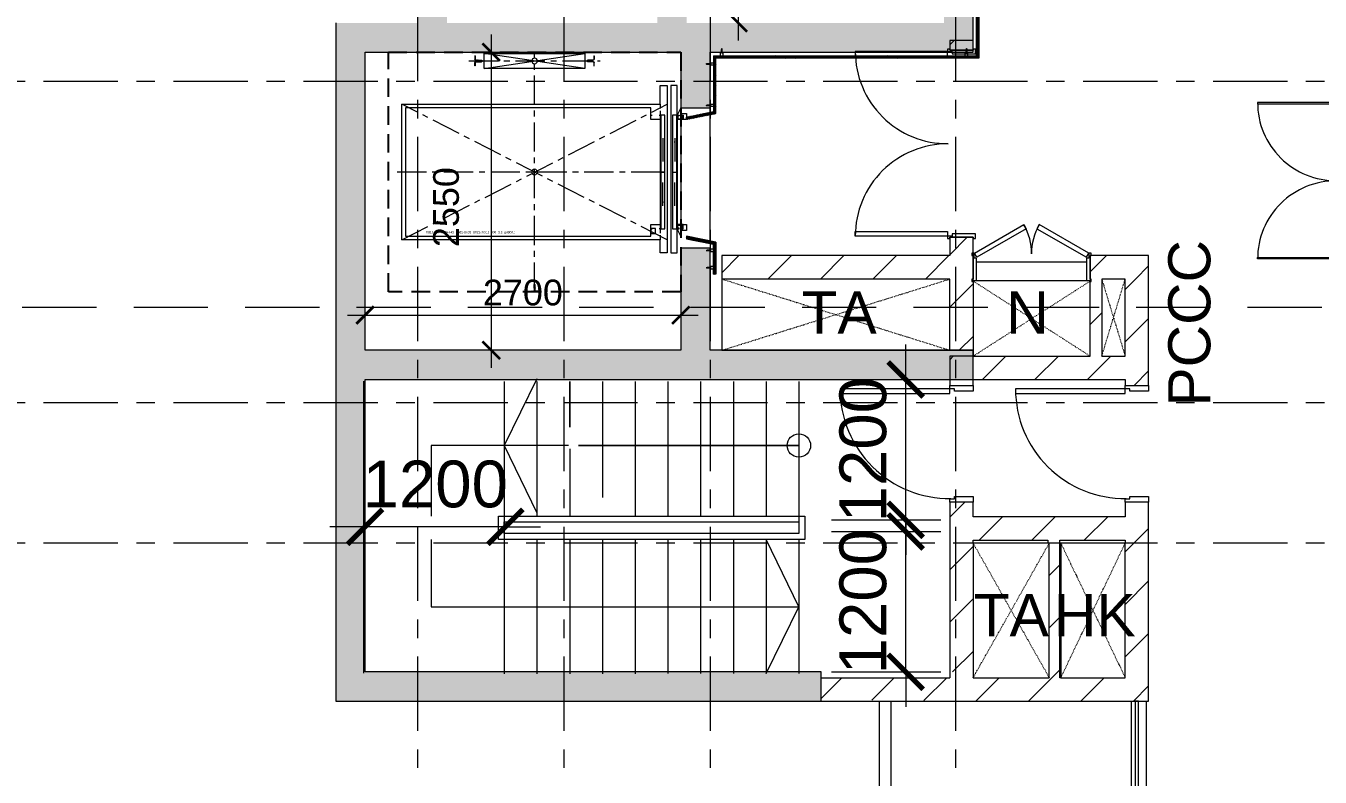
# Model space of a CAD drawing. Header units: millimetres. Extents: x -20144 to 117583, y -11426 to 48263.
# Drawn here: x 20100 to 31168, y 15899 to 22325 of the extents above; entities that cross this region are included whole.
import ezdxf

# ---------------------------------------------------------------- set-up
doc = ezdxf.new("R2010")
doc.units = ezdxf.units.MM
for name, pattern in [('CENTERX2', [4, 2.5, -0.5, 0.5, -0.5]), ('Dash', [12.35, 3.175, -3.175, 0, -3, 0, -3]), ('Grid Line', [22.225, 12.7, -3.175, 3.175, -3.175]), ('HIDDEN', [0.375, 0.25, -0.125]), ('HIDDEN2', [4.7625, 3.175, -1.5875])]:
    doc.linetypes.add(name, pattern=pattern)
for name, color, linetype, lineweight in [('A-DETL-GENF', 31, 'Continuous', 5), ('A-DETL-GENF-HDLN', 161, 'Dash', 5), ('CHU', 181, 'Continuous', 5), ('CUA', 31, 'Continuous', 9), ('DIM', 1, 'Continuous', 5), ('GRA', 211, 'Continuous', 9), ('HATCH-TUONG', 152, 'Continuous', 9), ('KI-HIEU-1', 151, 'Continuous', 9), ('KINH', 152, 'Continuous', 5), ('LAT-GACH', 140, 'Continuous', 13), ('NET-CAT', 3, 'Continuous', 9), ('NET-THAY', 2, 'Continuous', 15), ('THIET-BI-1', 26, 'Continuous', 5), ('TRUC', 225, 'Continuous', 5)]:
    doc.layers.add(name, color=color, linetype=linetype, lineweight=lineweight)
doc.styles.add('Arial', font='arial.ttf', dxfattribs={"height": 360})
doc.styles.add('hoistway plan', font='chhbg.shx', dxfattribs={"height": 45})
doc.styles.add('TA1', font='arial.ttf')
doc.dimstyles.new('D_100', dxfattribs={"dimtxt": 220, "dimasz": 150, "dimexe": 150, "dimexo": 150, "dimgap": 80, "dimtad": 1, "dimdec": 0, "dimzin": 9, "dimtxsty": 'TA1', "dimblk": 'ARCHTICK', "dimcen": 1, "dimdle": 150, "dimclrd": 256, "dimclre": 256, "dimclrt": 7, "dimadec": 0, "dimazin": 0, "dimtfac": 1, "dimtdec": 0, "dimtix": 1, "dimtmove": 1, "dimatfit": 3, "dimfxl": 1, "dimtolj": 1, "dimtzin": 0, "dimlwd": -1, "dimlwe": -1, "dimarcsym": 0})
doc.dimstyles.new('D_200_KTx2', dxfattribs={"dimtxt": 400, "dimasz": 300, "dimexe": 300, "dimexo": 300, "dimgap": 160, "dimtad": 1, "dimdec": 0, "dimzin": 9, "dimtxsty": 'TA1', "dimblk": 'ARCHTICK', "dimcen": 1, "dimdle": 300, "dimclrd": 256, "dimclre": 256, "dimclrt": 7, "dimadec": 0, "dimazin": 0, "dimtfac": 1, "dimtdec": 0, "dimtix": 1, "dimtmove": 1, "dimatfit": 3, "dimldrblk": 'ARCHTICK', "dimfxl": 1, "dimtolj": 1, "dimtzin": 0, "dimlwd": -1, "dimlwe": -1, "dimarcsym": 0})
doc.dimstyles.new('hoistway plan', dxfattribs={"dimtxt": 45, "dimasz": 17, "dimexe": 15, "dimexo": 20, "dimgap": 25, "dimtad": 1, "dimdec": 0, "dimzin": 0, "dimdsep": 46, "dimtxsty": 'hoistway plan', "dimblk": 'DOT', "dimcen": 50, "dimclrd": 8, "dimclre": 8, "dimclrt": 3, "dimadec": 0, "dimazin": 0, "dimtfac": 1, "dimtdec": 0, "dimtmove": 1, "dimatfit": 3, "dimfxl": 1, "dimtolj": 1, "dimtzin": 0, "dimarcsym": 0})
pattern_1 = [(240.2551187, (156893.5025, 23438.0964), (5.42651964, -3.10086836), []), (330.2551187, (156893.5025, 23438.0964), (3.10086836, 5.42651964), [])]
pattern_2 = [(45, (0, 0), (-224.5064, 224.5064), [])]

# ---------------------------------------------------------------- blocks, each defined once
blk = doc.blocks.new('_DOT')
at = {"color": 0, "linetype": 'ByBlock'}
blk.add_line((-0.5, 0), (-1, 0), dxfattribs=at)
at = {"color": 0, "linetype": 'ByBlock', "const_width": 0.5}
blk.add_lwpolyline([(-0.25, 0, 1), (0.25, 0, 1)], format="xyb", close=True, dxfattribs=at)
blk = doc.blocks.new('A$C1F5A74C7')
at = {"color": 0, "lineweight": 5}
for p, q in [((0, 10), (0, 12)), ((0, 10), (21, 10)), ((3, 8), (3, 10)), ((3, 5), (3, 7)), ((5, 91), (10, 94)), ((5, 91), (5, 29)), ((5, 91), (15, 91)), ((6, 78), (5, 75)), ((5, 75), (8, 75)), ((6, 72), (5, 69)), ((5, 69), (8, 69)), ((6, 66), (5, 63)), ((5, 63), (8, 63)), ((6, 60), (5, 57)), ((5, 57), (8, 57)), ((6, 54), (5, 51)), ((5, 51), (8, 51)), ((5, 49), (8, 49)), ((5, 10), (5, 29)), ((8, 5), (5, 5)), ((7, 80), (6, 78)), ((6, 78), (10, 78)), ((8, 73), (6, 72)), ((8, 67), (6, 66)), ((8, 61), (6, 60)), ((8, 55), (6, 54)), ((8, 82), (7, 80)), ((7, 81), (10, 81)), ((7, 80), (10, 80)), ((7, 29), (7, 76)), ((7, 10), (7, 31)), ((7, 9), (7, 10)), ((7, 5), (7, 8)), ((7, 5), (7, 5)), ((9, 84), (8, 82)), ((8, 83), (10, 83)), ((8, 73), (8, 75)), ((8, 69), (8, 67)), ((8, 61), (8, 63)), ((8, 57), (8, 55)), ((8, 51), (8, 49)), ((10, 87), (9, 85)), ((9, 85), (12, 86)), ((10, 5), (9, 5)), ((10, 99), (10, 11)), ((10, 94), (15, 91)), ((10, 87), (12, 85)), ((10, 41), (10, 80)), ((10, 78), (15, 78)), ((10, 41), (11, 41)), ((10, 13), (10, 0)), ((12, 5), (10, 5)), ((11, 84), (13, 84)), ((11, 81), (14, 82)), ((11, 41), (11, 80)), ((11, 80), (14, 80)), ((12, 84), (12, 83)), ((12, 73), (12, 75)), ((12, 75), (15, 75)), ((12, 73), (15, 72)), ((12, 69), (12, 67)), ((12, 69), (15, 69)), ((12, 67), (15, 66)), ((12, 61), (12, 63)), ((12, 63), (15, 63)), ((12, 61), (15, 60)), ((12, 57), (12, 55)), ((12, 57), (15, 57)), ((12, 55), (15, 54)), ((12, 49), (12, 51)), ((12, 51), (15, 51)), ((12, 49), (15, 49)), ((12, 5), (12, 5)), ((13, 82), (14, 80)), ((16, 5), (13, 5)), ((14, 80), (15, 78)), ((14, 29), (14, 76)), ((14, 10), (14, 31)), ((14, 9), (14, 10)), ((14, 5), (14, 8)), ((15, 91), (15, 29)), ((15, 78), (15, 75)), ((15, 72), (15, 69)), ((15, 66), (15, 63)), ((15, 60), (15, 57)), ((15, 54), (15, 51)), ((15, 10), (15, 29)), ((18, 10), (18, 8)), ((18, 7), (18, 5)), ((21, 10), (21, 12))]:
    blk.add_line(p, q, dxfattribs=at)
for centre, radius, start, end in [((5, 7), 2.77, 227.3489, 309.0524), ((10, 15), 10.9, 250.5292, 255.5659), ((10, 15), 10.9, 263.51, 276.4907), ((10, 15), 10.9, 284.1671, 289.4715), ((16, 7), 2.77, 230.845, 312.6565)]:
    blk.add_arc(centre, radius, start, end, dxfattribs=at)
blk = doc.blocks.new('*U239')
for p, q in [((11, 0), (11, 0)), ((12, 0), (11, 0)), ((12, 0), (12, 0)), ((14, 0), (13, 0)), ((14, 3), (14, 4)), ((14, 2), (14, 3)), ((14, 2), (14, 2)), ((14, 0), (14, 1)), ((14, 0), (14, -1)), ((14, 0), (15, 0)), ((16, 0), (16, 0)), ((17, 0), (17, 0)), ((17, 0), (18, 0)), ((48, 10), (48, -10)), ((14, -2), (14, -3)), ((14, -2), (14, -2)), ((14, -3), (14, -4))]:
    blk.add_line(p, q)
blk.add_lwpolyline([(50, 10), (9, 10, 0.414215), (7, 8), (7, -8, 0.414214), (9, -10), (50, -10)], format="xyb")
for radius in [2.9, 0.712]:
    blk.add_circle((14, 0), radius)
at = {"extrusion": (0, 0, -1), "xscale": 0.3999999999068677, "yscale": 0.3999999999068677, "zscale": -0.4, "rotation": 90.00000000000001}
blk.add_blockref('A$C1F5A74C7', (-43, -4), dxfattribs=at)
blk = doc.blocks.new('_ARCHTICK')
at = {"color": 0, "linetype": 'ByBlock', "const_width": 0.15}
blk.add_lwpolyline([(-0.5, -0.5), (0.5, 0.5)], dxfattribs=at)
blk = doc.blocks.new('*D255')
at = {"layer": 'Defpoints', "color": 0, "transparency": 16777216}
for p in [(1329, 5550), (1329, 3000), (1329, 3000)]:
    blk.add_point(p, dxfattribs=at)
at = {"layer": 'DIM', "transparency": 16777216}
blk.add_line((1329, 5700), (1329, 2850), dxfattribs=at)
at = {"layer": 'DIM', "transparency": 16777216, "xscale": 150, "yscale": 150, "zscale": 150}
for p, rotation in [((1329, 5550), 89.99999999999993), ((1329, 3000), 269.9999999999999)]:
    blk.add_blockref('_ARCHTICK', p, dxfattribs=dict(at, rotation=rotation))
at = {"layer": 'DIM', "color": 7, "transparency": 16777216, "insert": (944, 4225), "char_height": 220, "attachment_point": 5, "rotation": 90, "style": 'TA1'}
blk.add_mtext('\\A1;2550', dxfattribs=at)
blk = doc.blocks.new('*D256')
at = {"layer": 'Defpoints', "color": 0, "transparency": 16777216}
for p in [(250, 3301), (2950, 3301), (2950, 3301)]:
    blk.add_point(p, dxfattribs=at)
at = {"layer": 'DIM', "transparency": 16777216}
blk.add_line((100, 3301), (3100, 3301), dxfattribs=at)
at = {"layer": 'DIM', "transparency": 16777216, "xscale": 150, "yscale": 150, "zscale": 150}
for p, rotation in [((250, 3301), 179.9999999999999), ((2950, 3301), 359.9999999999999)]:
    blk.add_blockref('_ARCHTICK', p, dxfattribs=dict(at, rotation=rotation))
at = {"layer": 'DIM', "color": 7, "transparency": 16777216, "insert": (1600, 3493), "char_height": 220, "attachment_point": 5, "style": 'TA1'}
blk.add_mtext('\\A1;2700', dxfattribs=at)
blk = doc.blocks.new('*D250')
at = {"layer": 'Defpoints', "color": 0, "transparency": 16777216}
for p in [(3443, 7900), (3443, 7900), (3443, 5800)]:
    blk.add_point(p, dxfattribs=at)
at = {"layer": 'DIM', "transparency": 16777216}
blk.add_line((3443, 5650), (3443, 8050), dxfattribs=at)
at = {"layer": 'DIM', "transparency": 16777216, "xscale": 150, "yscale": 150, "zscale": 150}
for p, rotation in [((3443, 7900), 89.9999999999999), ((3443, 5800), 269.9999999999999)]:
    blk.add_blockref('_ARCHTICK', p, dxfattribs=dict(at, rotation=rotation))
at = {"layer": 'DIM', "color": 7, "transparency": 16777216, "insert": (3251, 6850), "char_height": 220, "attachment_point": 5, "rotation": 90, "style": 'TA1'}
blk.add_mtext('\\A1;2100', dxfattribs=at)
blk = doc.blocks.new('THANG  BO 1 - THANG  BO 1-370051-MẶT BẰNG TẦNG 1')
at = {"layer": 'A-DETL-GENF'}
for p, q in [((0, 3), (0, 2495)), ((0, 0), (0, 2492)), ((1480, 2516), (1200, 1946)), ((1200, 2492), (1200, -8)), ((1480, 2492), (1480, 1342)), ((1760, 2492), (1760, 2103)), ((1760, 2103), (1760, 2492)), ((1760, 2492), (1760, 2103)), ((2040, 2492), (2040, 1501)), ((2320, 2492), (2320, 1342)), ((2600, 2492), (2600, 1342)), ((2880, 2492), (2880, 1342)), ((3160, 2492), (3160, 1342)), ((3440, 2492), (3440, 1338)), ((3720, 2492), (3720, 1288)), ((1750, 1946), (575, 1946)), ((575, 1946), (575, 1342)), ((1200, 1946), (1480, 1370)), ((1760, 1918), (1760, 1342)), ((3720, 1946), (1836, 1946)), ((1836, 1946), (3720, 1946)), ((3720, 1946), (1836, 1946)), ((1150, 1142), (1150, 1342)), ((1150, 1342), (3770, 1342)), ((3770, 1342), (3770, 1142)), ((1200, 1192), (1200, 1292)), ((1200, 1292), (3720, 1292)), ((3720, 1292), (3720, 1192)), ((575, 1142), (575, 567)), ((3770, 1142), (1150, 1142)), ((3720, 1192), (1200, 1192)), ((1480, 1142), (1480, -8)), ((1760, 1142), (1760, -8)), ((2040, 1142), (2040, -8)), ((2320, 1142), (2320, -8)), ((2600, 1146), (2600, -5)), ((2880, 1146), (2880, -5)), ((3160, 1146), (3160, -5)), ((3440, 1146), (3440, -4)), ((3720, 567), (3440, 1142)), ((3720, 1146), (3720, -5)), ((575, 567), (3720, 567)), ((3440, -4), (3720, 567))]:
    blk.add_line(p, q, dxfattribs=at)
blk.add_circle((3720, 1946), 100, dxfattribs=at)
blk.add_circle((3720, 1946), 100, dxfattribs=at)
blk.add_circle((3720, 1946), 100, dxfattribs=at)
blk = doc.blocks.new('*D245')
at = {"layer": 'Defpoints', "color": 0, "transparency": 16777216}
for p in [(26689, 18000), (27624, 18000), (26689, 16800)]:
    blk.add_point(p, dxfattribs=at)
at = {"layer": 'DIM', "transparency": 16777216}
for p, q in [((27624, 18000), (27624, 18300)), ((26989, 18000), (27924, 18000)), ((27624, 16800), (27624, 18000)), ((26989, 16800), (27924, 16800)), ((27624, 16800), (27624, 16500))]:
    blk.add_line(p, q, dxfattribs=at)
at = {"layer": 'DIM', "transparency": 16777216, "xscale": 300, "yscale": 300, "zscale": 300}
for p, rotation in [((27624, 18000), 270), ((27624, 16800), 90)]:
    blk.add_blockref('_ARCHTICK', p, dxfattribs=dict(at, rotation=rotation))
at = {"layer": 'DIM', "color": 7, "transparency": 16777216, "insert": (27260, 17400), "char_height": 400, "attachment_point": 5, "rotation": 90, "style": 'TA1'}
blk.add_mtext('\\A1;1200', dxfattribs=at)
blk = doc.blocks.new('*D246')
at = {"layer": 'Defpoints', "color": 0, "transparency": 16777216}
for p in [(26689, 19300), (27624, 19300), (26689, 18100)]:
    blk.add_point(p, dxfattribs=at)
at = {"layer": 'DIM', "transparency": 16777216}
for p, q in [((27624, 19300), (27624, 19600)), ((26989, 19300), (27924, 19300)), ((27624, 18100), (27624, 19300)), ((26989, 18100), (27924, 18100)), ((27624, 18100), (27624, 17800))]:
    blk.add_line(p, q, dxfattribs=at)
at = {"layer": 'DIM', "transparency": 16777216, "xscale": 300, "yscale": 300, "zscale": 300}
for p, rotation in [((27624, 19300), 270), ((27624, 18100), 90)]:
    blk.add_blockref('_ARCHTICK', p, dxfattribs=dict(at, rotation=rotation))
at = {"layer": 'DIM', "color": 7, "transparency": 16777216, "insert": (27260, 18700), "char_height": 400, "attachment_point": 5, "rotation": 90, "style": 'TA1'}
blk.add_mtext('\\A1;1200', dxfattribs=at)
blk = doc.blocks.new('*D247')
at = {"layer": 'Defpoints', "color": 0, "transparency": 16777216}
for p in [(23001, 18040), (23001, 18040), (24201, 18040)]:
    blk.add_point(p, dxfattribs=at)
at = {"layer": 'DIM', "transparency": 16777216}
for p, q in [((23001, 18040), (22701, 18040)), ((24201, 18040), (23001, 18040)), ((24201, 18040), (24501, 18040))]:
    blk.add_line(p, q, dxfattribs=at)
at = {"layer": 'DIM', "transparency": 16777216, "xscale": 300, "yscale": 300, "zscale": 300}
blk.add_blockref('_ARCHTICK', (23001, 18040), dxfattribs=at)
at = {"layer": 'DIM', "transparency": 16777216, "xscale": 300, "yscale": 300, "zscale": 300, "rotation": 180}
blk.add_blockref('_ARCHTICK', (24201, 18040), dxfattribs=at)
at = {"layer": 'DIM', "color": 7, "transparency": 16777216, "insert": (23601, 18404), "char_height": 400, "attachment_point": 5, "style": 'TA1'}
blk.add_mtext('\\A1;1200', dxfattribs=at)
blk = doc.blocks.new('CUA 1 CANH MO - 2 - Type 1000-515866-MẶT BẰNG TẦNG 24')
at = {"layer": 'CUA', "lineweight": 5}
for p, q in [((-399, -102), (-399, 98)), ((-399, 98), (-349, 98)), ((-349, 98), (-349, -61)), ((551, 98), (601, 98)), ((551, -61), (551, 98)), ((601, 98), (601, -102)), ((-369, -102), (-399, -102)), ((-369, -61), (-369, -102)), ((-349, -61), (-369, -61)), ((571, -61), (551, -61)), ((571, -102), (571, -61)), ((601, -102), (571, -102))]:
    blk.add_line(p, q, dxfattribs=at)
at = {"layer": 'CUA'}
for p, q in [((-328, -102), (-368, -102)), ((-368, -102), (-368, -1040)), ((-328, -1040), (-328, -102)), ((-368, -1040), (-328, -1040))]:
    blk.add_line(p, q, dxfattribs=at)
at = {"layer": 'CUA', "lineweight": 5}
blk.add_arc((-368, -102), 938, 270, 0.5, dxfattribs=at)
blk = doc.blocks.new('CUA 2 CANH MO KHUNG NHOM - 1 - Type 1-515864-MẶT BẰNG TẦNG 24')
at = {"layer": 'CUA'}
for p, q in [((-688, 911), (-648, 911)), ((-688, 122), (-688, 911)), ((-648, 911), (-648, 122)), ((850, 911), (850, 122)), ((890, 911), (850, 911)), ((890, 122), (890, 911)), ((-648, 122), (-688, 122)), ((850, 122), (890, 122))]:
    blk.add_line(p, q, dxfattribs=at)
at = {"layer": 'CUA', "lineweight": 5}
for p, q in [((-689, 122), (-709, 122)), ((-709, 122), (-709, 102)), ((-689, 81), (-689, 122)), ((911, 122), (891, 122)), ((891, 122), (891, 81)), ((911, 102), (911, 122)), ((-709, 102), (-699, 102)), ((-699, 102), (-699, -98)), ((-669, 81), (-689, 81)), ((-669, -118), (-669, 81)), ((891, 81), (871, 81)), ((871, 81), (871, -118)), ((901, -98), (901, 102)), ((901, 102), (911, 102)), ((-699, -98), (-709, -98)), ((-709, -98), (-709, -118)), ((911, -98), (901, -98)), ((911, -118), (911, -98)), ((-709, -118), (-669, -118)), ((871, -118), (911, -118))]:
    blk.add_line(p, q, dxfattribs=at)
for centre, start, end in [((-688, 122), 359.5, 90), ((890, 122), 90, 180.5)]:
    blk.add_arc(centre, 788, start, end, dxfattribs=at)
blk = doc.blocks.new('CUA KINH BAN LE SAN MO 2 HUONG - Type 1-574512-MẶT BẰNG TẦNG 24')
at = {"layer": 'CUA'}
for p, q in [((-669, 668.5), (-657, 668.5)), ((-669, 0), (-669, 668.5)), ((-657, 668.5), (-657, 0)), ((657, 668.5), (657, 0)), ((669, 668.5), (657, 668.5)), ((669, 0), (669, 668.5)), ((-657, 0), (-669, 0)), ((-669, 0), (-669, -668.5)), ((-657, 0), (-669, 0)), ((-657, -668.5), (-657, 0)), ((657, 0), (669, 0)), ((657, -668.5), (657, 0)), ((657, 0), (669, 0)), ((669, 0), (669, -668.5)), ((-669, -668.5), (-657, -668.5)), ((669, -668.5), (657, -668.5))]:
    blk.add_line(p, q, dxfattribs=at)
at = {"layer": 'CUA', "lineweight": 5}
for p, q in [((-670, 0.5), (-700, 0.5)), ((-700, 0.5), (-700, -0.5)), ((-670, -0.5), (-670, 0.5)), ((700, 0.5), (670, 0.5)), ((670, 0.5), (670, -0.5)), ((700, -0.5), (700, 0.5)), ((-700, -0.5), (-670, -0.5)), ((670, -0.5), (700, -0.5))]:
    blk.add_line(p, q, dxfattribs=at)
for centre, start, end in [((-669, 0), 359.5, 90), ((669, 0), 90, 180.5), ((-669, 0), 270, 0.5), ((669, 0), 179.5, 270)]:
    blk.add_arc(centre, 668.5, start, end, dxfattribs=at)
blk = doc.blocks.new('System Panel - Glazed-701371-MẶT BẰNG TẦNG 24')
at = {"layer": 'KINH', "lineweight": 9}
for p, q in [((925, 13), (-925, 13)), ((-925, 13), (-925, -13)), ((925, -13), (925, 13)), ((-925, -13), (925, -13))]:
    blk.add_line(p, q, dxfattribs=at)
blk = doc.blocks.new('CUA 2 CANH MO KHUNG NHOM - 1 - 1000-613122-MẶT BẰNG TẦNG 24')
at = {"layer": 'CUA'}
for p, q in [((-388, 122), (36, 367)), ((36, 367), (56, 332)), ((167, 367), (147, 332)), ((590, 122), (167, 367)), ((56, 332), (-368, 88)), ((147, 332), (570, 88)), ((-368, 88), (-388, 122)), ((570, 88), (590, 122))]:
    blk.add_line(p, q, dxfattribs=at)
at = {"layer": 'CUA', "lineweight": 5}
for p, q in [((-389, 122), (-409, 122)), ((-409, 122), (-409, 102)), ((-389, 81), (-389, 122)), ((611, 122), (591, 122)), ((591, 122), (591, 81)), ((611, 102), (611, 122)), ((-409, 102), (-399, 102)), ((-399, 102), (-399, -98)), ((-369, 81), (-389, 81)), ((-369, -115), (-369, 81)), ((591, 81), (571, 81)), ((571, 81), (571, -115)), ((601, -98), (601, 102)), ((601, 102), (611, 102)), ((-399, -98), (-409, -98)), ((-409, -98), (-409, -118)), ((611, -98), (601, -98)), ((611, -118), (611, -98)), ((-409, -118), (-399, -118)), ((601, -118), (611, -118))]:
    blk.add_line(p, q, dxfattribs=at)
for centre, start, end in [((-388, 122), 359.5, 30), ((590, 122), 150, 180.5)]:
    blk.add_arc(centre, 489, start, end, dxfattribs=at)
blk = doc.blocks.new('Family1 - Family1-613323-MẶT BẰNG TẦNG 24')
at = {"layer": 'A-DETL-GENF'}
for p, q in [((1000, 643), (0, 643)), ((0, 643), (0, 0)), ((1000, 0), (1000, 643)), ((0, 0), (1000, 0))]:
    blk.add_line(p, q, dxfattribs=at)
at = {"layer": 'A-DETL-GENF-HDLN'}
for p, q in [((0, 643), (1000, 1)), ((0, 0), (1000, 642))]:
    blk.add_line(p, q, dxfattribs=at)
blk = doc.blocks.new('Family1 - Family1-613324-MẶT BẰNG TẦNG 24')
at = {"layer": 'A-DETL-GENF'}
for p, q in [((1950, 610), (0, 610)), ((0, 610), (0, 0)), ((1950, 0), (1950, 610)), ((0, 0), (1950, 0))]:
    blk.add_line(p, q, dxfattribs=at)
at = {"layer": 'A-DETL-GENF-HDLN'}
for p, q in [((0, 610), (1950, 1)), ((0, 0), (1950, 609))]:
    blk.add_line(p, q, dxfattribs=at)
blk = doc.blocks.new('Family1 - Family1-613325-MẶT BẰNG TẦNG 24')
at = {"layer": 'A-DETL-GENF'}
for p, q in [((200, 660), (0, 660)), ((0, 660), (0, 0)), ((200, 0), (200, 660)), ((0, 0), (200, 0))]:
    blk.add_line(p, q, dxfattribs=at)
at = {"layer": 'A-DETL-GENF-HDLN'}
for p, q in [((0, 660), (200, 1)), ((0, 0), (200, 659))]:
    blk.add_line(p, q, dxfattribs=at)
blk = doc.blocks.new('Family1 - Family1-613644-MẶT BẰNG TẦNG 24')
at = {"layer": 'A-DETL-GENF'}
for p, q in [((650, 1150), (0, 1150)), ((0, 1150), (0, 0)), ((650, 0), (650, 1150)), ((0, 0), (650, 0))]:
    blk.add_line(p, q, dxfattribs=at)
at = {"layer": 'A-DETL-GENF-HDLN'}
for p, q in [((0, 1150), (650, 1)), ((0, 0), (650, 1149))]:
    blk.add_line(p, q, dxfattribs=at)
blk = doc.blocks.new('Family1 - Family1-613645-MẶT BẰNG TẦNG 24')
at = {"layer": 'A-DETL-GENF'}
for p, q in [((550, 1150), (0, 1150)), ((0, 1150), (0, 0)), ((550, 0), (550, 1150)), ((0, 0), (550, 0))]:
    blk.add_line(p, q, dxfattribs=at)
at = {"layer": 'A-DETL-GENF-HDLN'}
for p, q in [((0, 1150), (550, 1)), ((0, 0), (550, 1149))]:
    blk.add_line(p, q, dxfattribs=at)
blk = doc.blocks.new('P15_1000kg_1.75_2S_900_1100x2100_Side_1850x2530_1850x2530_OH-4630_PIT-1410')
h = blk.add_hatch()
h.set_pattern_fill('ANSI31', color=256, scale=50, angle=90, style=0)
h.set_pattern_definition([(225, (-50646.326, 22192.5385), (4.4194174, -4.4194174), [])])
h.paths.add_polyline_path([(740, 1769), (742, 1769), (742, 1741, 0.414214), (750, 1733), (795, 1733, -0.414214), (800, 1728), (800, 1722, -0.414214), (795, 1717), (750, 1717, 0.414214), (742, 1709), (742, 1682), (740, 1682), (740, 1710, -0.414214), (749, 1719), (794, 1719, 0.414214), (798, 1723), (798, 1727, 0.414214), (794, 1731), (749, 1731, -0.414214), (740, 1740)])
h = blk.add_hatch()
h.set_pattern_fill('ANSI31', color=256, scale=50, angle=90, style=0)
h.set_pattern_definition([(315, (-55417.6614, 22192.5385), (-4.4194174, -4.4194174), [])])
h.paths.add_polyline_path([(1760, 1769), (1758, 1769), (1758, 1741, -0.414214), (1750, 1733), (1705, 1733, 0.414214), (1700, 1728), (1700, 1722, 0.414214), (1705, 1717), (1750, 1717, -0.414214), (1758, 1709), (1758, 1682), (1760, 1682), (1760, 1710, 0.414214), (1751, 1719), (1706, 1719, -0.414214), (1702, 1723), (1702, 1727, -0.414214), (1706, 1731), (1751, 1731, 0.414214), (1760, 1740)])
h = blk.add_hatch()
h.set_pattern_fill('ANSI31', color=256, scale=50, angle=90, style=0)
h.set_pattern_definition([(225, (-52820.642, 26011.539), (-4.4194174, 4.4194174), [])])
h.paths.add_polyline_path([(1247, -219, 0.227735), (1246, -218, -0.227735), (1245, -216), (1245, -190, -0.414214), (1247, -188), (1253, -188, -0.414214), (1255, -190), (1255, -216, -0.227735), (1254, -218, 0.227735), (1254, -219), (1254, -241, 0.414214), (1256, -243), (1286, -243, -0.414214), (1288, -245), (1288, -250), (1213, -250), (1213, -245, -0.414214), (1215, -243), (1245, -243, 0.414214), (1247, -241)])
at = {"ltscale": 100}
for p, q in [((820, 1660), (1680, 1790)), ((1680, 1660), (820, 1790))]:
    blk.add_line(p, q, dxfattribs=at)
at = {"linetype": 'CENTERX2', "ltscale": 100}
for p, q in [((1250, -250), (1250, 1800)), ((1812, 1725), (689, 1725)), ((2385, 194), (115, 1356)), ((115, 194), (2385, 1356)), ((175, 775), (2450, 775))]:
    blk.add_line(p, q, dxfattribs=at)
for p, q in [((740, 1769), (740, 1740)), ((742, 1769), (740, 1769)), ((740, 1682), (740, 1710)), ((742, 1682), (740, 1682)), ((742, 1769), (742, 1741)), ((742, 1709), (742, 1682)), ((749, 1731), (794, 1731)), ((749, 1719), (794, 1719)), ((750, 1733), (795, 1733)), ((750, 1717), (795, 1717)), ((798, 1727), (798, 1723)), ((800, 1728), (800, 1722)), ((1700, 1728), (1700, 1722)), ((1702, 1727), (1702, 1723)), ((1750, 1733), (1705, 1733)), ((1750, 1717), (1705, 1717)), ((1751, 1731), (1706, 1731)), ((1751, 1719), (1706, 1719)), ((1758, 1769), (1760, 1769)), ((1758, 1769), (1758, 1741)), ((1758, 1709), (1758, 1682)), ((1758, 1682), (1760, 1682)), ((1760, 1769), (1760, 1740)), ((1760, 1682), (1760, 1710)), ((0, 1325), (30, 1260)), ((30, 1225), (30, 325)), ((85, 1225), (85, 325)), ((115, 1225), (115, 325)), ((115, 1225), (115, 325)), ((175, 1225), (175, 325)), ((255, 1260), (245, 1260)), ((135, 775), (170, 775)), ((135, 775), (170, 775)), ((0, 225), (30, 290)), ((255, 290), (245, 290)), ((1245, -216), (1245, -190)), ((1253, -188), (1247, -188)), ((1247, -219), (1247, -241)), ((1254, -219), (1254, -241)), ((1255, -216), (1255, -190)), ((1213, -250), (1213, -245)), ((1288, -250), (1213, -250)), ((1215, -243), (1245, -243)), ((1286, -243), (1256, -243)), ((1288, -250), (1288, -245))]:
    blk.add_line(p, q)
at = {"linetype": 'HIDDEN', "ltscale": 150}
for p, q in [((175, 1356), (175, 1260)), ((175, 290), (175, 194))]:
    blk.add_line(p, q, dxfattribs=at)
for points in [[(820, 1660), (1680, 1660), (1680, 1790), (820, 1790)], [(0, 1225), (0, 1275), (-50, 1275), (-50, 1225)], [(0, 275), (0, 325), (-50, 325), (-50, 275)], [(215, 248), (215, 293), (255, 293), (255, 248)], [(255, 243), (255, 298), (257, 298), (257, 243)]]:
    blk.add_lwpolyline(points, close=True)
for points in [[(30, 1248), (30, 1515), (85, 1515), (85, 1225)], [(115, 325), (115, 85), (175, 85), (175, 194), (2385, 194), (2385, 1356), (175, 1356), (175, 1515), (115, 1515), (115, 1515)], [(115, 1515), (115, 1225)], [(-20, 1260), (-20, 1225), (30, 1225), (30, 1260), (15, 1260), (15, 1255), (25, 1255), (25, 1230), (-15, 1230), (-15, 1255), (-5, 1255), (-5, 1260), (-20, 1260)], [(70, 775), (35, 775), (35, 1260), (70, 1260), (70, 290), (35, 290), (35, 775)], [(170, 775), (135, 775), (135, 1260), (170, 1260), (170, 290), (135, 290), (135, 775)], [(185, 1260), (175, 1260), (175, 1225), (255, 1225), (255, 1260), (255, 1325), (2355, 1325), (2355, 225), (255, 225), (255, 290), (255, 325), (175, 325), (175, 290), (185, 290)], [(-20, 290), (-20, 325), (30, 325), (30, 290), (15, 290), (15, 295), (25, 295), (25, 320), (-15, 320), (-15, 295), (-5, 295), (-5, 290), (-20, 290)], [(85, 325), (85, 85), (30, 85), (30, 290)]]:
    blk.add_lwpolyline(points)
at = {"ltscale": 100}
for centre in [(1250, 1725), (1250, 775)]:
    blk.add_circle(centre, 23.8, dxfattribs=at)
for centre, radius, start, end in [((749, 1740), 9, 180, 270), ((749, 1710), 9, 90, 180), ((750, 1741), 8, 180, 270), ((750, 1709), 8, 90, 180), ((794, 1727), 4, 0, 90), ((794, 1723), 4, 270, 0), ((795, 1728), 5, 0, 90), ((795, 1722), 5, 270, 0), ((1705, 1728), 5, 90, 180), ((1705, 1722), 5, 180, 270), ((1706, 1727), 4, 90, 180), ((1706, 1723), 4, 180, 270), ((1750, 1741), 8, 270, 0), ((1750, 1709), 8, 0, 90), ((1751, 1740), 9, 270, 0), ((1751, 1710), 9, 0, 90), ((1247, -190), 2, 90, 180), ((1247, -216), 2, 180, 231.3178), ((1245, -219), 2, 0, 51.3178), ((1253, -190), 2, 0, 90), ((1253, -216), 2, 308.6822, 0), ((1256, -219), 2, 128.6822, 180), ((1215, -245), 2, 90, 180), ((1245, -241), 2, 270, 0), ((1256, -241), 2, 180, 270), ((1286, -245), 2, 0, 90)]:
    blk.add_arc(centre, radius, start, end)
at = {"layer": 'Defpoints', "linetype": 'HIDDEN2', "ltscale": 50}
blk.add_lwpolyline([(0, -250), (2500, -250), (2500, 1800), (0, 1800)], close=True, dxfattribs=at)
at = {"layer": 'Defpoints'}
blk.add_text('1000kg_2.0_900_1100x2100_2050-2500_OH-4850_PIT-1650', height=20, dxfattribs=at).set_placement((1418, 250))
for points in [[(52, 1065), (52, 866)], [(152, 1065), (152, 866)], [(52, 485), (52, 684)], [(152, 485), (152, 684)]]:
    blk.add_leader(points, dimstyle='hoistway plan', override={"dimasz": 40, "dimtad": 0, "dimclrd": 256})
blk = doc.blocks.new('A$C18732D84')
at = {"layer": 'GRA', "transparency": 33554687}
h = blk.add_hatch(dxfattribs=at)
h.set_pattern_fill('ANSI37', color=159, scale=50, angle=180, style=0)
h.set_pattern_definition([(225, (281291.963, 10664.836), (4.41941738, -4.41941738), []), (315, (281291.963, 10664.836), (4.41941738, 4.41941738), [])])
h.paths.add_polyline_path([(5500, 6300), (5500, 5500), (5480, 5520), (5480, 6283.6)])
h = blk.add_hatch(dxfattribs=at)
h.set_pattern_fill('ANSI37', color=159, scale=50, angle=180, style=0)
h.set_pattern_definition([(225, (279041.963, 8339.836), (4.41941738, -4.41941738), []), (315, (279041.963, 8339.836), (4.41941738, 4.41941738), [])])
h.paths.add_polyline_path([(3250, 5025), (3250, 5500), (3230, 5520), (3230, 5041.4)])
h = blk.add_hatch(dxfattribs=at)
h.set_pattern_fill('ANSI37', color=159, scale=50, angle=90, style=0)
h.set_pattern_definition([(135, (6494.836, -270291.963), (-4.41941738, -4.41941738), []), (225, (6494.836, -270291.963), (4.41941738, -4.41941738), [])])
h.paths.add_polyline_path([(3230, 5520), (5480, 5520), (5500, 5500), (3250, 5500)])
h = blk.add_hatch(dxfattribs=at)
h.set_pattern_fill('ANSI37', color=159, scale=50, angle=555.25512, style=0)
h.set_pattern_definition(pattern_1)
h.paths.add_polyline_path([(3250, 5025), (3000, 4975), (3000, 4995.4), (3230, 5041.4)])
h = blk.add_hatch(dxfattribs=at)
h.set_pattern_fill('ANSI37', color=159, scale=50, angle=555.25512, style=0)
h.set_pattern_definition(pattern_1)
h.paths.add_polyline_path([(3250, 3925), (3000, 3975), (3000, 3954.6), (3230, 3908.6)])
h = blk.add_hatch(dxfattribs=at)
h.set_pattern_fill('ANSI37', color=159, scale=50, angle=180, style=0)
h.set_pattern_definition([(225, (279041.963, 8289.836), (4.41941738, -4.41941738), []), (315, (279041.963, 8289.836), (4.41941738, 4.41941738), [])])
h.paths.add_polyline_path([(3250, 3925), (3250, 3650), (3230, 3650), (3230, 3908.6)])
at = {"layer": 'NET-CAT'}
h = blk.add_hatch(color=256, dxfattribs=at)
h.dxf.hatch_style = 1
h.paths.add_polyline_path([(5450, 10650), (5200, 10650), (5200, 9650), (5450, 9650)], flags=17)
h.paths.add_polyline_path([(5450, 12850), (5200, 12850), (5200, 11850), (5450, 11850)], flags=17)
h.paths.add_polyline_path([(5450, 8450), (5200, 8450), (5200, 7450), (5450, 7450)], flags=17)
h.paths.add_polyline_path([(5450, 6250), (5200, 6250), (5200, 5800), (3000, 5800), (3000, 14500), (5200, 14500), (5200, 14050), (5450, 14050), (5450, 14750), (2750, 14750), (2750, 7850), (2350, 7850), (2350, 7600), (2750, 7600), (2750, 5800), (950, 5800), (950, 7600), (1350, 7600), (1350, 7850), (700, 7850), (700, 5800), (0, 5800), (0, 0), (4150, 0), (4150, 250), (250, 250), (250, 2750), (5450, 2750), (5450, 3000), (3200, 3000), (3200, 3875), (2950, 3875), (2950, 3000), (250, 3000), (250, 5550), (2950, 5550), (2950, 5075), (3200, 5075), (3200, 5550), (5450, 5550)])
at = {"layer": 'GRA'}
for points in [[(5500, 6300), (5500, 5500), (5480, 5520), (5480, 6283.6)], [(3250, 5025), (3250, 5500), (3230, 5520), (3230, 5041.4)], [(3230, 5520), (5480, 5520), (5500, 5500), (3250, 5500)], [(3250, 5025), (3000, 4975), (3000, 4995.4), (3230, 5041.4)], [(3250, 3925), (3000, 3975), (3000, 3954.6), (3230, 3908.6)], [(3250, 3925), (3250, 3650), (3230, 3650), (3230, 3908.6)]]:
    blk.add_lwpolyline(points, close=True, dxfattribs=at)
at = {"layer": 'LAT-GACH'}
for p, q in [((3200, 3935), (3200, 5075)), ((2950, 4925), (2950, 4025))]:
    blk.add_line(p, q, dxfattribs=at)
at = {"layer": 'NET-CAT'}
blk.add_lwpolyline([(0, 5800), (0, 0), (4150, 0), (4150, 250), (250, 250), (250, 2750), (5450, 2750), (5450, 3000), (3200, 3000), (3200, 3875), (2950, 3875), (2950, 3000), (250, 3000), (250, 5550), (2950, 5550), (2950, 5075), (3200, 5075), (3200, 5550), (5450, 5550), (5450, 6250)], dxfattribs=at)
at = {"layer": 'GRA', "xscale": -1, "rotation": 270}
for p in [(3300.4, 5500), (5392.9, 5500)]:
    blk.add_blockref('*U239', p, dxfattribs=at)
at = {"layer": 'GRA', "xscale": -1}
for p in [(3250, 5450), (3250, 5095.4)]:
    blk.add_blockref('*U239', p, dxfattribs=at)
at = {"layer": 'GRA', "rotation": 180}
for p in [(3250, 3854.6), (3250, 3707.1)]:
    blk.add_blockref('*U239', p, dxfattribs=at)
at = {"layer": 'THIET-BI-1', "xscale": -1}
blk.add_blockref('P15_1000kg_1.75_2S_900_1100x2100_Side_1850x2530_1850x2530_OH-4630_PIT-1410', (2950, 3750), dxfattribs=at)
at = {"layer": 'DIM'}
dim = blk.add_linear_dim(base=(3443.3, 7900), p1=(3443.3, 5800), p2=(3443.3, 7900), angle=90, dimstyle='D_100', dxfattribs=at)
dim.commit()
dim.dimension.update_dxf_attribs({"geometry": '*D250', "text_midpoint": (3251, 6850)})
dim = blk.add_linear_dim(base=(1328.6, 3000), p1=(1328.6, 5550), p2=(1328.6, 3000), angle=90, dimstyle='D_100', dxfattribs=at)
dim.commit()
dim.dimension.update_dxf_attribs({"geometry": '*D255', "text_midpoint": (1136.2, 4225), "dimtype": 128})
dim = blk.add_linear_dim(base=(2950, 3300.8), p1=(250, 3300.8), p2=(2950, 3300.8), dimstyle='D_100', dxfattribs=at)
dim.commit()
dim.dimension.update_dxf_attribs({"geometry": '*D256', "text_midpoint": (1600, 3493.1)})

msp = doc.modelspace()

# ---------------------------------------------------------------- hatches: boundary and pattern name
at = {"layer": 'HATCH-TUONG', "lineweight": 5}
h = msp.add_hatch(dxfattribs=at)
h.set_pattern_fill('FP_2', color=256, style=0, pattern_type=2)
h.set_pattern_definition(pattern_2)
h.paths.add_polyline_path([(28063.7, 19549.9), (28200.5, 19549.9), (28200.5, 20516.9), (28000.5, 20516.9), (28000.5, 19549.9)], flags=0)
h.paths.add_polyline_path([(28200.5, 22116.9), (28200.5, 22199.9), (28000.5, 22199.9), (28000.5, 22116.9), (28063.7, 22116.9)], flags=0)
h = msp.add_hatch(dxfattribs=at)
h.set_pattern_fill('FP_2', color=256, style=0, pattern_type=2)
h.set_pattern_definition(pattern_2)
h.paths.add_polyline_path([(29200.5, 20159.9), (29700.5, 20159.9), (29700.5, 20359.9), (29200.5, 20359.9)], flags=0)
h.paths.add_polyline_path([(28000.5, 20159.9), (28000.5, 20359.9), (26050.5, 20359.9), (26050.5, 20159.9)], flags=0)
h = msp.add_hatch(dxfattribs=at)
h.set_pattern_fill('FP_2', color=256, style=0, pattern_type=2)
h.set_pattern_definition(pattern_2)
h.paths.add_polyline_path([(29300.5, 19499.9), (29300.5, 20159.9), (29200.5, 20159.9), (29200.5, 19499.9)], flags=0)
h = msp.add_hatch(dxfattribs=at)
h.set_pattern_fill('FP_2', color=256, style=0, pattern_type=2)
h.set_pattern_definition(pattern_2)
h.paths.add_polyline_path([(29500.5, 16549.9), (29700.5, 16549.9), (29700.5, 18249.9), (29500.5, 18249.9), (29500.5, 16560.6)], flags=0)
h.paths.add_polyline_path([(29700.5, 19249.9), (29700.5, 20159.9), (29500.5, 20159.9), (29500.5, 19249.9)], flags=0)
h = msp.add_hatch(dxfattribs=at)
h.set_pattern_fill('FP_2', color=256, style=0, pattern_type=2)
h.set_pattern_definition(pattern_2)
h.paths.add_polyline_path([(29500.5, 19299.9), (29500.5, 19499.9), (28000.5, 19499.9), (28000.5, 19299.9), (28200.5, 19299.9)], flags=0)
h = msp.add_hatch(dxfattribs=at)
h.set_pattern_fill('FP_2', color=256, style=0, pattern_type=2)
h.set_pattern_definition(pattern_2)
h.paths.add_polyline_path([(28063.7, 16799.9), (28200.5, 16799.9), (28200.5, 18249.9), (28000.5, 18249.9), (28000.5, 16799.9)], flags=0)
h.paths.add_polyline_path([(28200.5, 19249.9), (28200.5, 19299.9), (28000.5, 19299.9), (28000.5, 19249.9), (28063.7, 19249.9)], flags=0)
h = msp.add_hatch(dxfattribs=at)
h.set_pattern_fill('FP_2', color=256, style=0, pattern_type=2)
h.set_pattern_definition(pattern_2)
h.paths.add_polyline_path([(29500.5, 17925.7), (29500.5, 18125.7), (28200.5, 18125.7), (28200.5, 17925.7), (28940.6, 17925.7)], flags=0)
h = msp.add_hatch(dxfattribs=at)
h.set_pattern_fill('FP_2', color=256, style=0, pattern_type=2)
h.set_pattern_definition(pattern_2)
h.paths.add_polyline_path([(28940.6, 16749.9), (28940.6, 17925.7), (28840.6, 17925.7), (28840.6, 17899.9), (28850.5, 17899.9), (28850.5, 16749.9)], flags=0)
h = msp.add_hatch(dxfattribs=at)
h.set_pattern_fill('FP_2', color=256, style=0, pattern_type=2)
h.set_pattern_definition(pattern_2)
h.paths.add_polyline_path([(28200.6, 16549.9), (29500.5, 16549.9), (29500.5, 16749.9), (26900.5, 16749.9), (26900.5, 16560.6)])

# ---------------------------------------------------------------- linework, layer by layer
at = {"layer": 'KI-HIEU-1', "linetype": 'HIDDEN2', "ltscale": 200}
msp.add_line((-17077.5, 19919), (42526.6, 19919), dxfattribs=at)
at = {"layer": 'NET-CAT', "lineweight": 15}
for p, q in [((28000.5, 22199.9), (28000.5, 22116.9)), ((28200.5, 22199.9), (28000.5, 22199.9)), ((28200.5, 22116.9), (28200.5, 22199.9)), ((28000.5, 22116.9), (28200.5, 22116.9)), ((28000.5, 20516.9), (28000.5, 20359.9)), ((28200.5, 20516.9), (28000.5, 20516.9)), ((28200.5, 20142.7), (28200.5, 20516.9)), ((28000.5, 20359.9), (26050.5, 20359.9)), ((26050.5, 20359.9), (26050.5, 20159.9)), ((29700.5, 20359.9), (29200.5, 20359.9)), ((29200.5, 20359.9), (29200.5, 20159.9)), ((29700.5, 20159.9), (29700.5, 20359.9)), ((29200.5, 20159.9), (29200.5, 20142.7)), ((29700.5, 19249.9), (29700.5, 20159.9)), ((28000.5, 19549.9), (28200.5, 19549.9)), ((28200.5, 19499.9), (28000.5, 19499.9)), ((28000.5, 19499.9), (28000.5, 19299.9)), ((28000.5, 19299.9), (28000.5, 19249.9)), ((28200.5, 19299.9), (29500.5, 19299.9)), ((28200.5, 19249.9), (28200.5, 19299.9)), ((29500.5, 19299.9), (29500.5, 19249.9)), ((28000.5, 19249.9), (28200.5, 19249.9)), ((29500.5, 19249.9), (29700.5, 19249.9)), ((28000.5, 18249.9), (28000.5, 16749.9)), ((28200.5, 18249.9), (28000.5, 18249.9)), ((28200.5, 18125.7), (28200.5, 18249.9)), ((29500.5, 18249.9), (29500.5, 18125.7)), ((29700.5, 18249.9), (29500.5, 18249.9)), ((29700.5, 16549.9), (29700.5, 18249.9)), ((29500.5, 18125.7), (28200.5, 18125.7)), ((28200.5, 17899.9), (28200.5, 17925.7)), ((28200.5, 17925.7), (28840.6, 17925.7)), ((28840.6, 17925.7), (28840.6, 17899.9)), ((28940.6, 17925.7), (29500.5, 17925.7)), ((28940.6, 16749.9), (28940.6, 17925.7)), ((29500.5, 17925.7), (29500.5, 17899.9)), ((26900.5, 16749.9), (28000.5, 16749.9)), ((28950.5, 16749.9), (28940.6, 16749.9)), ((26900.5, 16549.9), (29500.5, 16549.9)), ((29500.5, 16549.9), (29700.5, 16549.9))]:
    msp.add_line(p, q, dxfattribs=at)
at = {"layer": 'NET-THAY', "lineweight": 9}
for p, q in [((28230.5, 20306.9), (29170.5, 20306.9)), ((29550.5, 16549.9), (29550.5, 11600.1)), ((29680.6, 16549.9), (29680.6, 11600.1))]:
    msp.add_line(p, q, dxfattribs=at)
at = {"layer": 'NET-THAY', "lineweight": 9, "elevation": 0}
for points in [[(27400.5, 11599.9), (27400.5, 16549.9)], [(27500.5, 11599.9), (27500.5, 16549.9)]]:
    msp.add_lwpolyline(points, dxfattribs=at)
at = {"layer": 'TRUC', "linetype": 'Grid Line', "ltscale": 50}
for p, q in [((23450.5, 43599.9), (23450.5, -4500.1)), ((24700.5, 43599.9), (24700.5, -7167.6)), ((25950.5, 43599.9), (25950.5, -4500.1)), ((28050.5, 43599.9), (28050.5, -7167.6)), ((42000.5, 21849.9), (-12092.4, 21849.9)), ((42000.5, 19099.9), (-12092.4, 19099.9)), ((42000.5, 17899.9), (-14407, 17899.9))]:
    msp.add_line(p, q, dxfattribs=at)

# ---------------------------------------------------------------- block references
msp.add_blockref('A$C18732D84', (22750.5, 16549.9))
at = {"lineweight": 9}
for name, p, rotation in [('CUA 2 CANH MO KHUNG NHOM - 1 - Type 1-515864-MẶT BẰNG TẦNG 24', (28102.8, 21215.4), 90), ('CUA KINH BAN LE SAN MO 2 HUONG - Type 1-574512-MẶT BẰNG TẦNG 24', (31301.4, 21000.1), 90), ('CUA 1 CANH MO - 2 - Type 1000-515866-MẶT BẰNG TẦNG 24', (28102.8, 18851.4), 270), ('CUA 1 CANH MO - 2 - Type 1000-515866-MẶT BẰNG TẦNG 24', (29602.8, 18851.4), 270), ('System Panel - Glazed-701371-MẶT BẰNG TẦNG 24', (29600.5, 15625), 270)]:
    msp.add_blockref(name, p, dxfattribs=dict(at, rotation=rotation))
msp.add_blockref('CUA 2 CANH MO KHUNG NHOM - 1 - 1000-613122-MẶT BẰNG TẦNG 24', (28599.1, 20257.7), dxfattribs=at)
at = {"lineweight": 5}
for name, p in [('Family1 - Family1-613324-MẶT BẰNG TẦNG 24', (26050.5, 19549.9)), ('Family1 - Family1-613323-MẶT BẰNG TẦNG 24', (28200.5, 19499.9)), ('Family1 - Family1-613325-MẶT BẰNG TẦNG 24', (29300.5, 19499.9)), ('Family1 - Family1-613644-MẶT BẰNG TẦNG 24', (28200.5, 16749.9)), ('Family1 - Family1-613645-MẶT BẰNG TẦNG 24', (28950.5, 16749.9))]:
    msp.add_blockref(name, p, dxfattribs=at)
at = {"layer": 'A-DETL-GENF'}
msp.add_blockref('THANG  BO 1 - THANG  BO 1-370051-MẶT BẰNG TẦNG 1', (22990.5, 16789.9), dxfattribs=at)

# ---------------------------------------------------------------- texts
at = {"layer": 'CHU', "color": 7, "insert": (29869.1, 19068.6), "char_height": 360, "width": 1430.16, "attachment_point": 1, "rotation": 90, "line_spacing_factor": 0.936439, "style": 'Arial'}
msp.add_mtext('\\pt2540.0016,5079.9996,7620.0012,10159.9992,12700.0008,15239.9988,17780.0004,20319.9984,22860,25400.0016,27939.9996,30480.0012,33019.9992,35560.0008,38099.9988,40640.0004,43179.9984,45720,48260.0016,50799.9996,53340.0012,55879.9992,58420.0008,60959.9988,63500.0004,66039.9984,68580,71120.0016,73659.9996,76200.0012,78739.9992,81280.0008;PCCC', dxfattribs=at)
at = {"layer": 'CHU', "color": 7, "char_height": 360, "attachment_point": 1, "line_spacing_factor": 0.936439, "style": 'Arial'}
for s, insert, width in [('\\pt2540.0016,5079.9996,7620.0012,10159.9992,12700.0008,15239.9988,17780.0004,20319.9984,22860,25400.0016,27939.9996,30480.0012,33019.9992,35560.0008,38099.9988,40640.0004,43179.9984,45720,48260.0016,50799.9996,53340.0012,55879.9992,58420.0008,60959.9988,63500.0004,66039.9984,68580,71120.0016,73659.9996,76200.0012,78739.9992,81280.0008;TA', (26733.1, 20053.2), 654.48), ('\\pt2540.0016,5079.9996,7620.0012,10159.9992,12700.0008,15239.9988,17780.0004,20319.9984,22860,25400.0016,27939.9996,30480.0012,33019.9992,35560.0008,38099.9988,40640.0004,43179.9984,45720,48260.0016,50799.9996,53340.0012,55879.9992,58420.0008,60959.9988,63500.0004,66039.9984,68580,71120.0016,73659.9996,76200.0012,78739.9992,81280.0008;N', (28483, 20053.2), 373.7), ('\\pt2540.0016,5079.9996,7620.0012,10159.9992,12700.0008,15239.9988,17780.0004,20319.9984,22860,25400.0016,27939.9996,30480.0012,33019.9992,35560.0008,38099.9988,40640.0004,43179.9984,45720,48260.0016,50799.9996,53340.0012,55879.9992,58420.0008,60959.9988,63500.0004,66039.9984,68580,71120.0016,73659.9996,76200.0012,78739.9992,81280.0008;TA', (28205, 17464.6), 654.48), ('\\pt2540.0016,5079.9996,7620.0012,10159.9992,12700.0008,15239.9988,17780.0004,20319.9984,22860,25400.0016,27939.9996,30480.0012,33019.9992,35560.0008,38099.9988,40640.0004,43179.9984,45720,48260.0016,50799.9996,53340.0012,55879.9992,58420.0008,60959.9988,63500.0004,66039.9984,68580,71120.0016,73659.9996,76200.0012,78739.9992,81280.0008;HK', (28891, 17464.6), 709.02)]:
    msp.add_mtext(s, dxfattribs=dict(at, insert=insert, width=width))

# ---------------------------------------------------------------- dimensions: what is measured, and where the dimension line sits
at = {"layer": 'DIM'}
for base, p1, p2, picture, middle in [((27624.4, 19299.9), (26689.1, 18100.3), (26689.1, 19299.9), '*D246', (27260.2, 18700.1)), ((27624.4, 18000.1), (26689.1, 16799.9), (26689.1, 18000.1), '*D245', (27260.2, 17400))]:
    dim = msp.add_linear_dim(base=base, p1=p1, p2=p2, angle=90, dimstyle='D_200_KTx2', dxfattribs=at)
    dim.commit()
    dim.dimension.update_dxf_attribs({"geometry": picture, "text_midpoint": middle})
dim = msp.add_linear_dim(base=(23000.6, 18039.9), p1=(24200.6, 18039.9), p2=(23000.6, 18039.9), dimstyle='D_200_KTx2', dxfattribs=at)
dim.commit()
dim.dimension.update_dxf_attribs({"geometry": '*D247', "text_midpoint": (23600.6, 18404.2)})

doc.saveas('drawing.dxf')
